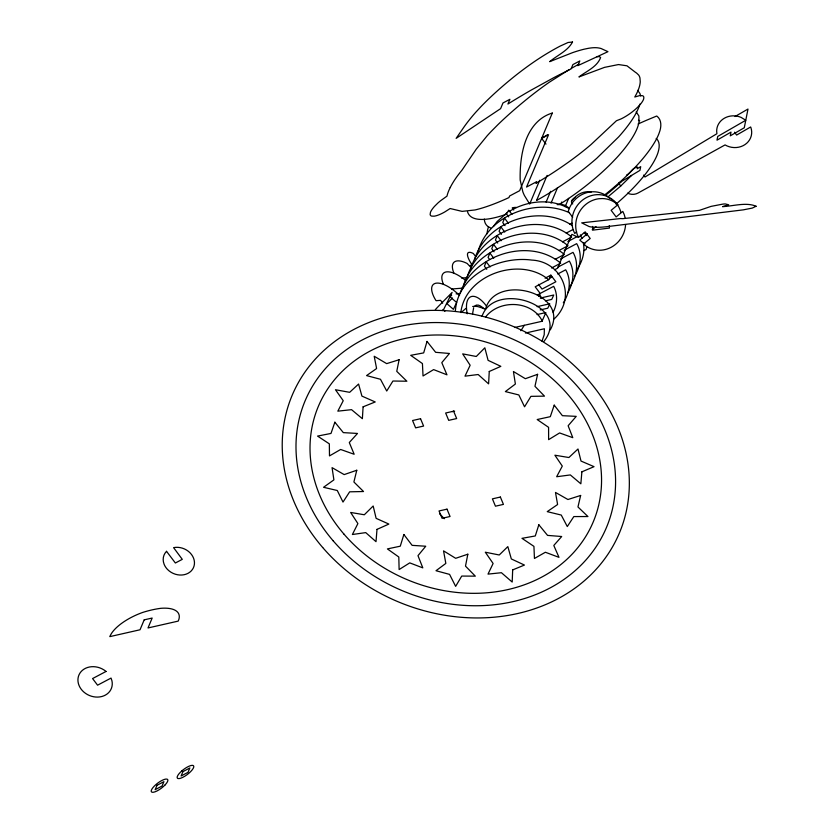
<?xml version="1.0" encoding="UTF-8"?>
<svg xmlns="http://www.w3.org/2000/svg" width="834" height="834" viewBox="0 0 834 834"><rect width="100%" height="100%" fill="white"/><g stroke="black" fill="none" stroke-linecap="round" stroke-linejoin="round"><path stroke-width="1.25" d="M460.889 312.114C465.528 274.449 520.291 255.902 548.657 279.703M455.385 311.259C457.261 275.314 499.493 255.673 531.717 260.083C562.262 261.428 577.274 297.769 554.141 318.932M472.482 314.209L473.66 307.725M460.191 293.12C472.68 254.85 529.517 236.658 560.677 263.179L551.566 267.985M463.86 284.404C476.35 246.124 533.176 227.943 564.347 254.453L555.236 259.259M467.248 276.867C478.737 237.711 536.606 218.988 568.006 245.738L558.905 250.544M470.626 269.34C481.155 229.329 540.005 210.032 571.676 237.012L562.564 241.829M474.577 259.426C485.836 221.375 539.775 203.225 572.239 225.555M477.955 251.899C487.692 215.12 536.22 197.366 569.497 212.764M586.74 246.947L586.135 249.47L583.915 250.638M488.568 226.619L487.973 228.526A92.991 28.606 -37.1 0 0 487.098 233.739M639.866 104.104L639.271 106.001A87.706 26.98 -37.1 0 1 636.571 112.215L635.362 114.435A93.835 28.867 -37.1 0 1 632.537 119.095A95.556 29.398 -37.1 0 1 627.293 126.507A95.827 29.482 -37.1 0 1 618.62 136.932L596.685 158.356A105.584 32.474 -37.1 0 1 587.324 166.227A108.347 33.329 -37.1 0 1 577.576 173.847A110.13 33.871 -37.1 0 1 570.925 178.726A112.09 34.475 -37.1 0 1 560.834 185.711L557.456 187.931A115.217 35.445 -37.1 0 1 537.325 200.014L536.596 200.41L547.104 175.411M481.979 316.451C494.228 279.838 572.301 305.452 543.883 341.481M553.109 312.291C557.268 304.337 557.967 294.339 553.682 286.323L540.203 293.432L535.199 286.802L549.022 279.505L550.857 275.147L555.861 281.777L542.037 289.075L538.462 284.331M552.316 113.049L519.645 190.694L509.616 195.99L508.948 197.575L507.093 198.429A140.602 43.253 -37.1 0 1 503.371 200.087A144.616 44.483 -37.1 0 1 496.261 203.058L494.51 203.746A143.834 44.244 -37.1 0 1 487.65 206.259A133.94 41.2 -37.1 0 1 482.698 207.875A123.078 37.864 -37.1 0 1 479.508 208.813A115.446 35.508 -37.1 0 1 474.942 209.97L462.067 211.377L450.131 208.521L444.949 211.846A22.601 6.953 -37.1 0 1 439.049 214.765L438.131 215.12A21.913 6.745 -37.1 0 1 436.411 215.693A21.371 6.578 -37.1 0 1 434.118 216.183L431.762 216.121A18.64 5.734 -37.1 0 1 430.636 215.516A18.702 5.755 -37.1 0 1 430.136 214.411L430.48 212.274A17.389 5.348 -37.1 0 1 431.522 210.241L432.012 209.501A18.828 5.796 -37.1 0 1 434.577 206.311L437.933 202.975A16.899 5.202 -37.1 0 1 440.8 200.577L446.982 196.136L447.264 195.01A76.822 23.633 -37.1 0 1 447.994 192.664A85.86 26.407 -37.1 0 1 448.973 190.194A86.288 26.542 -37.1 0 1 449.86 188.255L450.193 187.598M539.692 180.248L529.684 204.059L524.45 195.563A21.09 9.403 62.2 0 1 522.824 191.789L520.166 179.967A178.09 79.407 62.2 0 1 552.316 113.049M546.103 202.078L550.638 191.299M551.024 203.162L557.571 187.608M560.74 204.382L561.741 202.005M565.15 206.696L568.652 198.356M538.722 296.435L539.64 294.256L537.179 294.809L539.629 294.256L541.37 298.457M542.017 321.288L545.874 312.573L537.065 314.574M541.996 341.148L544.216 334.747L544.394 328.763L525.43 333.058M577.399 268.84C582.466 261.292 585.228 251.805 583.3 242.767M574.324 276.596C580.62 267.036 582.643 253.838 576.69 243.643L564.159 250.252M570.07 286.281C576.763 276.554 579.192 262.918 573.021 252.358L560.49 258.978M567.579 293.078C573.417 283.664 575.116 270.925 569.351 261.084L557.967 267.089M563.325 302.752C569.622 293.203 571.644 279.995 565.692 269.799L557.717 274.011M550.304 329.837C570.664 292.744 495.354 272.728 485.555 309.06L477.715 306.558A20.204 16.982 22.8 0 0 472.68 306.474M520.875 330.744L524.305 325.312M493.321 226.546L497.106 221.552L506.999 212.826M571.77 200.41L572.228 199.858A16.232 13.584 82.5 0 1 575.408 197.397M461.077 312.594L465.893 308.444M485.732 316.837C499.545 299.135 532.165 300.396 542.34 321.215L514.672 327.481M631.578 175.421L620.517 186.232L608.872 196.073M451.674 295.173L450.079 296.8L456.605 302.471L453.425 309.341L446.888 303.659L452.466 297.988M474.39 306.401C477.257 302.909 481.771 306.662 484.179 308.841M621.486 181.478L618.213 184.585A71.13 21.882 -37.1 0 1 609.581 192.039L606.589 194.458M470.24 265.765L471.731 264.472M576.659 231.883L574.751 233.468L573.521 230.768A26.167 24.624 -62.7 0 1 579.182 203.183A26.167 24.624 -62.7 0 1 605.536 195.823A26.167 24.634 -62.7 0 1 620.976 212.503M554.673 269.736L557.644 268.173L571.863 234.354L578.535 237.377L585.187 231.852L590.201 238.482L583.55 243.997L585.77 245.874A26.167 24.634 -62.7 0 0 611.103 247.323A26.167 24.634 -62.7 0 0 625.573 224.888M613.73 201.109L617.796 204.789L611.145 210.314L616.149 216.934L622.8 211.419L624.03 214.109A26.167 24.634 -62.7 0 1 625.041 217.591M587.407 233.739L579.755 240.098L581.986 241.964A26.167 24.634 -62.7 0 0 584.978 243.799M592.192 229.767L596.018 226.598M508.969 211.638C526.629 200.556 550.753 198.002 569.195 208.656M626.438 175.213C630.608 173.17 632.433 167.332 637.593 167.113L637.197 168.739L640.71 166.623L639.959 170.365L618.63 183.209L620.746 186.003M542.642 137.662L547.385 134.837M569.351 69.524L549.606 82.034A102.822 31.629 -37.1 0 0 541.766 87.622A113.278 34.84 -37.1 0 0 535.949 91.99L534.021 93.471A129.374 39.792 -37.1 0 0 528.276 97.995A138.997 42.753 -37.1 0 0 524.503 101.07A149.588 46.016 -37.1 0 0 520.75 104.177A161.535 49.686 -37.1 0 0 513.39 110.463A151.934 46.735 -37.1 0 0 509.782 113.643A143.094 44.014 -37.1 0 0 506.259 116.823A132.596 40.783 -37.1 0 0 502.808 120.002A120.888 37.186 -37.1 0 0 497.815 124.766L491.56 131.074A95.462 29.367 -37.1 0 0 487.212 135.723L476.266 149.15L462.13 169.938A161.702 49.738 -37.1 0 0 460.243 172.294L457.845 175.39A70.473 21.674 -37.1 0 0 456.198 177.663L454.686 179.883A84.463 25.979 -37.1 0 0 452.862 182.771A90.625 27.876 -37.1 0 0 450.881 186.253A85.86 26.407 -37.1 0 0 450.193 187.577M735.056 116.51L747.994 109.045L744.282 127.758L730.271 135.848L731.011 132.106L716.99 140.185L717.73 136.442L745.763 120.273L741.082 117.375A17.577 15.815 11.2 0 0 716.677 131.459L716.917 133.711L644.974 176.996L643.546 175.098M579.015 64.124L577.107 65.156A142.249 43.754 -37.1 0 0 571.311 68.398M541.641 138.371L548.553 134.722L526.556 187.045L536.596 181.749L535.928 183.334L537.92 182.156A140.602 43.253 -37.1 0 0 541.902 179.758A143.573 44.16 -37.1 0 0 549.919 174.744A142.791 43.921 -37.1 0 0 555.955 170.793A140.289 43.149 -37.1 0 0 564.013 165.309L568.017 162.484A118.636 36.487 -37.1 0 0 573.969 158.137L577.889 155.187A102.374 31.494 -37.1 0 0 583.644 150.673L585.531 149.15A90.333 27.793 -37.1 0 0 591.056 144.532L616.451 120.742L620.996 118.939A22.622 6.964 -37.1 0 0 627.116 115.509A22.268 6.849 -37.1 0 0 630.254 113.382A21.548 6.63 -37.1 0 0 632.308 111.85L634.299 110.244A20.193 6.213 -37.1 0 0 637.082 107.763A19.119 5.88 -37.1 0 0 638.75 106.095A18.484 5.682 -37.1 0 0 640.231 104.448A18.682 5.744 -37.1 0 0 642.514 101.352A17.775 5.473 -37.1 0 0 643.264 99.965A17.066 5.254 -37.1 0 0 643.712 98.746L643.817 97.234A18.942 5.828 -37.1 0 0 643.275 96.16A19.13 5.88 -37.1 0 0 642.566 95.712L639.699 95.597L634.789 97.005L636.311 94.221A85.047 26.167 -37.1 0 0 637.291 92.199A85.381 26.261 -37.1 0 0 638.135 90.249A85.475 26.292 -37.1 0 0 638.834 88.383A86.392 26.573 -37.1 0 0 639.553 86.006A87.361 26.876 -37.1 0 0 640.095 83.233A90.447 27.824 -37.1 0 0 640.241 81.68L639.959 77.979A80.137 24.645 -37.1 0 0 639.063 75.685A74.82 23.018 -37.1 0 0 638.625 75.018L636.603 73.079A137.474 42.284 -37.1 0 0 635.55 72.391L626.959 65.803L618.505 64.552L604.525 67.366L578.932 76.947C586.438 71.182 597.28 66.845 600.605 57.494L599.385 56.587L596.894 56.722M569.893 224.388L572.176 223.178M566.234 233.103L573.062 229.496M567.829 241.537L576.93 236.72M545.092 278.191L550.857 275.147M549.742 278.222L552.025 277.013M540.265 298.061L553.755 294.996L551.764 299.406L545.415 300.845M537.127 306.662L549.783 303.784L547.802 308.194L540.234 309.914M452.362 411.642L454.645 411.12M557.195 204.674L560.959 204.142L565.181 205.383L569.466 208.323M461.661 278.087L466.571 277.701M451.517 289.012L462.88 288.116M456.104 293.881L459.847 293.589M638.437 120.284L639.782 120.742M611.02 198.899L611.635 199.326M617.796 204.789L615.565 202.923A26.156 24.624 -62.7 0 0 602.377 198.544L598.812 198.742A26.167 24.634 -62.7 0 0 577.305 234.677L578.535 237.377M636.217 111.86L638.875 115.999L638.99 121.952A87.403 26.886 -37.1 0 1 638.177 125.465A84.693 26.052 -37.1 0 1 635.821 131.386A87.695 26.969 -37.1 0 1 633.506 135.723A89.853 27.637 -37.1 0 1 630.629 140.331A90.479 27.835 -37.1 0 1 623.3 150.162A88.592 27.251 -37.1 0 1 616.566 157.897L611.562 163.141A91.396 28.116 -37.1 0 1 606.182 168.405A93.147 28.648 -37.1 0 1 600.49 173.649A94.659 29.117 -37.1 0 1 591.452 181.395L588.335 183.928A95.191 29.284 -37.1 0 1 575.47 193.697A98.798 30.389 -37.1 0 1 558.968 204.768M656.202 138.465C660.247 141.728 659.454 147.67 658.151 152.08A84.714 26.062 -37.1 0 1 655.805 157.991L654.711 160.128A88.633 27.261 -37.1 0 1 652.115 164.611A90.458 27.824 -37.1 0 1 641.138 179.331L638.896 181.906A88.195 27.126 -37.1 0 1 631.536 189.745A91.375 28.106 -37.1 0 1 623.352 197.637A94.127 28.95 -37.1 0 1 616.013 204.153M486.483 306.078C474.953 290.566 463.35 293.829 467.217 313.824M439.56 513.713L444.303 518.706M637.593 90.385L639.866 93.387L640.658 95.92M541.662 138.402L545.968 144.094M572.718 203.965L571.353 201.745A22.226 20.131 -83.5 0 1 585.708 191.872A22.195 20.099 -83.5 0 1 591.442 191.903M572.697 217.278L568.288 211.44L568.725 209.855A26.167 24.624 -62.7 0 1 609.737 198.409M584.332 232.655L586.531 235.574M513.775 210.022L512.212 207.958L513.223 207.645A42.899 19.13 62.2 0 1 516.475 207.468M511.899 214.338L508.761 210.178L506.394 213.838L508.709 216.892M508.417 223.293L504.58 218.216L502.746 222.574L505.05 225.618M504.758 232.019L500.911 226.931L499.076 231.289L501.38 234.344M501.088 240.734L497.241 235.657L495.417 240.015L497.721 243.059M497.418 249.46L493.582 244.372L491.747 248.73L494.051 251.785M493.759 258.175L489.912 253.098L488.078 257.456L489.621 259.489M490.09 266.89L486.253 261.813L484.408 266.202L486.754 269.319M475.703 256.549L473.305 253.494A22.247 5.901 47.8 0 0 471.877 264.607M470.595 267.078L467.144 263.471A26.167 10.8 44.5 0 0 454.061 273.458M442.698 303.19L440.55 300.344L436.067 300.699L434.681 298.395A26.167 10.8 44.5 0 1 431.647 288.658A26.167 10.8 44.5 0 1 459.565 295.476M734.535 132.189L736.63 135.066L750.642 126.977L750.871 127.487A17.577 15.815 11.2 0 1 745.012 144.574A17.577 15.815 11.2 0 1 725.069 144.918L638.031 193.04A10.488 9.435 11.2 0 1 627.595 193.165M580.349 234.917L581.976 238.441M609.268 225.628L609.435 228.078L592.818 230.121L592.567 226.452M467.488 211.596A96.661 29.732 -37.1 0 0 468.52 214.015A95.587 29.398 -37.1 0 0 470.126 215.996A94.888 29.19 -37.1 0 0 473.597 218.122A98.131 30.18 -37.1 0 0 476.568 218.977A102.53 31.536 -37.1 0 0 480.03 219.394A105.616 32.484 -37.1 0 0 488.286 218.946A107.638 33.11 -37.1 0 0 492.998 218.101A109.39 33.652 -37.1 0 0 500.734 216.089A112.673 34.663 -37.1 0 0 506.269 214.265M443.511 284.415A26.167 10.8 44.5 0 1 446.023 271.967A26.167 10.8 44.5 0 1 465.132 280.068M435.348 309.633A14.564 1.929 -49 0 1 438.35 306.432L452.101 292.442L443.761 309.206A6.026 0.803 -49 0 0 442.604 310.55M444.908 311.332A26.167 10.8 44.5 0 1 443.135 309.581M484.325 219.05A90.531 27.845 -37.1 0 0 485.795 224.148A87.591 26.949 -37.1 0 0 488.443 226.827A90.082 27.71 -37.1 0 0 490.934 228.026M638.093 123.995A255.506 78.594 -37.1 0 1 639.563 123.328L642.472 122.025A213.056 65.542 -37.1 0 1 646.798 120.148L656.744 116.009C661.977 119.877 661.425 127.091 659.319 132.523A87.476 26.907 -37.1 0 1 657.672 136.578A90.812 27.939 -37.1 0 1 654.075 143.25A94.867 29.18 -37.1 0 1 650.968 148.035A96.358 29.638 -37.1 0 1 641.002 160.806A93.898 28.888 -37.1 0 1 633.704 168.791L631.077 171.481A98.871 30.41 -37.1 0 1 622.685 179.539A101.873 31.338 -37.1 0 1 619.745 182.208A104.625 32.182 -37.1 0 1 613.668 187.525A106.564 32.776 -37.1 0 1 607.371 192.748A108.524 33.381 -37.1 0 1 604.16 195.323M512.681 569.903L512.191 582.049L501.422 572.708L488.005 574.115L493.113 563.482L485.315 552.212L499.243 554.985L507.833 546.614L511.336 558.957L524.45 565.056L512.681 569.903M489.256 371.484L488.599 383.869L478.163 374.518L464.986 376.165L470.147 365.25L462.661 353.877L476.277 356.483L484.835 347.809L488.088 360.34L500.859 366.345L489.256 371.484M363.103 406.825L362.373 418.72L351.552 409.661L337.822 411.162L343.243 400.706L335.476 389.739L349.654 392.324L358.578 384.047L361.925 396.108L375.206 401.957L363.103 406.825M376.999 529.381L376.009 541.683L365.74 532.613L352.386 534.511L357.89 523.575L350.634 512.451L364.312 514.766L373.173 505.998L376.124 518.352L388.863 524.065L376.999 529.381M581.882 471.825L580.85 483.814L570.331 474.932L556.653 476.735L562.304 466.091L554.881 455.208L568.903 457.522L577.993 448.994L581.006 461.056L594.048 466.665L581.882 471.825M572.51 42.023C567.808 50.978 557.216 55.263 549.669 61.674L572.541 52.657A130.677 40.199 -37.1 0 1 575.147 51.781A120.294 37.009 -37.1 0 1 577.712 50.968A115.811 35.622 -37.1 0 1 581.048 49.998A111.475 34.288 -37.1 0 1 584.259 49.175L588.064 48.382A90.291 27.772 -37.1 0 1 590.91 47.955A84.953 26.135 -37.1 0 1 592.922 47.757L594.194 47.694A75.227 23.143 -37.1 0 1 595.987 47.705A80.387 24.728 -37.1 0 1 597.655 47.83L598.697 47.976A102.384 31.494 -37.1 0 1 599.698 48.174A111.714 34.361 -37.1 0 1 601.106 48.528L607.965 51.677L577.837 65.646L579.807 60.945L572.895 64.593L571.081 68.92L558.342 75.31A269.101 82.775 -37.1 0 0 553.828 77.645L530.914 90.249A260.093 80.001 -37.1 0 0 526.264 92.939A270.456 83.191 -37.1 0 0 518.508 97.547A258.133 79.407 -37.1 0 0 513.838 100.372L507.927 104.021L509.897 99.309L502.985 102.957L500.608 108.629L456.146 138.361L464.663 126.07A143.896 44.265 -37.1 0 1 467.457 122.317A112.361 34.559 -37.1 0 1 470.459 118.511L472.576 115.936A89.801 27.626 -37.1 0 1 475.985 112.017L480.916 106.7A104.646 32.192 -37.1 0 1 486.253 101.3L487.629 99.944A115.592 35.56 -37.1 0 1 490.465 97.234A122.15 37.572 -37.1 0 1 496.345 91.792A129.009 39.688 -37.1 0 1 499.378 89.082A132.627 40.793 -37.1 0 1 504.028 85.037A129.124 39.719 -37.1 0 1 507.187 82.358A118.292 36.394 -37.1 0 1 516.871 74.487A110.276 33.923 -37.1 0 1 521.823 70.671A102.582 31.556 -37.1 0 1 525.149 68.19A98.099 30.18 -37.1 0 1 528.495 65.75A93.523 28.763 -37.1 0 1 533.541 62.206A88.3 27.157 -37.1 0 1 540.296 57.702L541.985 56.618A93.721 28.825 -37.1 0 1 547.041 53.491A105.928 32.589 -37.1 0 1 552.077 50.53L553.745 49.581A80.272 24.686 -37.1 0 1 560.333 46.016L568.069 42.492L572.51 42.023M467.832 554.203L465.497 566.13L475.317 576.148L461.734 576.065L455.645 586.365L449.578 574.386L435.994 570.727L445.836 563.419L443.532 550.857L455.677 558.311L467.832 554.203M399.111 359.735L396.755 371.349L406.856 381.221L392.929 381.023L386.726 391.021L380.481 379.282L366.553 375.592L376.603 368.534L374.205 356.254L386.674 363.634L399.111 359.735M537.607 374.32L534.959 386.309L544.498 396.14L530.924 396.348L524.555 406.804L518.831 394.941L505.352 391.584L515.381 384.036L513.421 371.505L525.347 378.699L537.607 374.32M580.641 495.459L577.962 506.968L587.939 516.538L573.834 516.569L567.287 526.546L561.251 515.058L547.229 511.638L557.602 504.518L555.486 492.435L567.933 499.514L580.641 495.459M356.775 470.251L353.897 481.989L363.541 491.528L349.644 491.82L343.003 502.068L337.29 490.507L323.54 487.296L333.902 479.873L332.057 467.634L344.171 474.598L356.775 470.251M427.029 341.419L423.672 352.897L410.703 355.326L422.431 363.572L423.026 375.978L433.628 369.598L446.961 374.82L441.791 362.644L449.443 353.47L435.64 352.313L427.029 341.419M403.864 534.511L400.278 546.187L387.403 548.918L398.808 557.008L399.121 569.549L409.755 562.877L422.817 567.881L417.98 555.663L425.747 546.228L412.121 545.353L403.864 534.511M538.837 524.763L535.292 535.96L521.99 538.337L533.937 546.374L534.448 558.478L545.373 552.254L558.989 557.352L553.797 545.467L561.699 536.512L547.563 535.397L538.837 524.763M554.214 405.147L550.315 416.666L537.159 419.533L548.584 427.331L548.626 439.654L559.604 432.94L572.791 437.683L568.131 425.747L576.242 416.364L562.397 415.686L554.214 405.147M334.861 422.212L330.994 433.44L317.566 436.088L329.336 443.855L329.493 455.906L340.647 449.474L354.169 454.269L349.29 442.531L357.494 433.451L343.327 432.627L334.861 422.212M144.199 619.85L140.029 629.774L109.838 636.623A37.447 15.45 -22.6 0 1 142.802 612.396A53.626 22.122 -22.6 0 1 160.785 608.32A37.447 15.45 -22.6 0 1 178.195 621.111L148.004 627.96L152.174 618.036L144.199 619.85M157 785.315L155.166 789.673L162.077 786.024L163.912 781.666L157 785.315M182.938 771.627L181.103 775.985L188.015 772.336L189.85 767.978L182.938 771.627M756.084 206.238L752.299 208.073L743.375 209.845L606.381 226.723A14.512 2.648 -3.9 0 1 589.044 226.514L581.694 222.855L620.715 218.529A6.015 1.095 -3.9 0 0 622.935 218.654L699.382 210.366L711.1 206.373L722.432 204.184A2.877 0.521 -3.9 0 1 725.319 203.955L728.697 204.778L722.546 206.644C733.284 206.134 746.211 201.974 756.084 206.238M165.174 784.836L163.203 786.723A10.185 3.138 -37.1 0 1 152.424 792.29A10.185 3.138 -37.1 0 1 154.519 785.868A10.185 3.138 -37.1 0 1 165.705 779.092L167.04 779.112A10.185 3.138 -37.1 0 1 165.174 784.836M181.812 770.918L180.78 771.867A10.196 3.138 -37.1 0 0 177.527 778.32L177.976 778.529A10.196 3.138 -37.1 0 0 188.776 773.347A10.196 3.138 -37.1 0 0 193.28 765.56A10.196 3.138 -37.1 0 0 182.907 770.001L181.812 770.918M166.539 551.326L166.446 551.41A16.002 13.459 22.8 0 0 164.079 564.17A16.034 13.48 22.8 0 0 167.592 569.528A16.002 13.459 22.8 0 0 188.015 573.333A16.002 13.459 22.8 0 0 192.675 556.288A16.002 13.459 22.8 0 0 173.587 547.636L182.281 559.353L175.369 563.002L166.539 551.326M106.022 671.464L92.574 678.563L97.578 685.183L111.026 678.084L111.923 680.732A17.556 14.751 22.8 0 1 93.606 696.755A17.556 14.751 22.8 0 1 79.105 674.633A17.556 14.751 22.8 0 1 105.595 671.089L106.022 671.464M420.544 418.71L412.569 420.524L415.624 427.863L423.599 426.059L420.544 418.71M453.623 411.204L445.648 413.018L448.702 420.357L456.667 418.553L453.623 411.204M447.003 509.157L439.028 510.961L442.083 518.31L450.058 516.496L447.003 509.157M500.379 497.043L492.404 498.857L495.459 506.196L503.434 504.393L500.379 497.043M333.246 540.901A163.443 137.381 22.8 0 0 605.88 528.839A163.443 137.381 22.8 0 0 428.238 322.727A163.443 137.381 22.8 0 0 333.246 540.901M322.695 547.511A177.506 149.203 22.8 0 0 618.797 534.406A177.506 149.203 22.8 0 0 425.861 310.55A177.506 149.203 22.8 0 0 322.695 547.511M344.004 534.167A149.088 125.319 22.8 0 0 592.703 523.158A149.088 125.319 22.8 0 0 430.657 335.143A149.088 125.319 22.8 0 0 344.004 534.167"/></g></svg>
